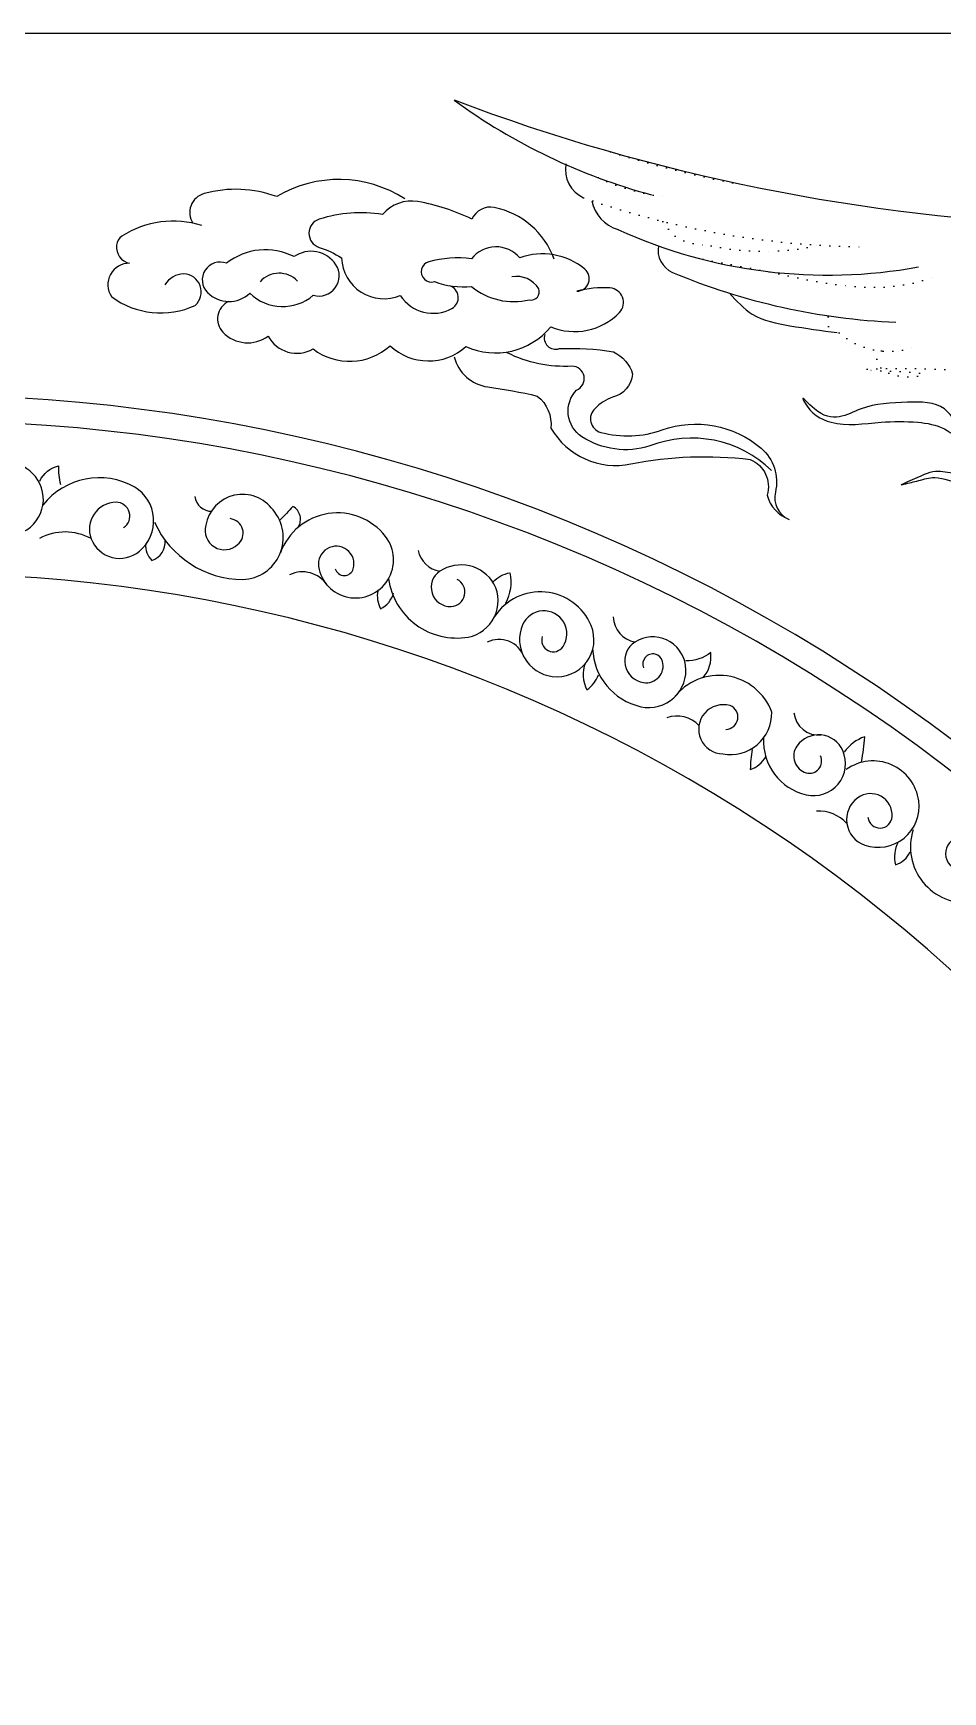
# Model space of a CAD drawing. Extents: x 195 to 3795, y 8080 to 10480.
# Drawn here: x 2081 to 2795, y 9178 to 10480 of the extents above; entities that cross this region are included whole.
import ezdxf

# ---------------------------------------------------------------- set-up
doc = ezdxf.new("R2010")
doc.units = 0
doc.header["$LTSCALE"] = 60
doc.header["$MEASUREMENT"] = 0
doc.linetypes.add('DOT2', pattern=[0.125, 0, -0.125])
for name, color, linetype in [('3', 3, 'CONTINUOUS'), ('4', 4, 'CONTINUOUS'), ('7', 7, 'CONTINUOUS')]:
    doc.layers.add(name, color=color, linetype=linetype)

msp = doc.modelspace()

# ---------------------------------------------------------------- linework, layer by layer
at = {"layer": '3', "linetype": 'BYBLOCK'}
for points in [[(2372.6, 10350, 0.283511), (2272.1, 10351.8, 0.155732), (2215.2, 10354.1, 0.505625), (2206.3, 10330.8)], [(2489.8, 10302.7, 0.260663), (2442.8, 10343.2, 0.356709), (2425.3, 10334, 0.07261), (2382.9, 10347.8, 0.26654), (2355.2, 10337.7, 0.116321), (2305.5, 10334, 0.733213), (2305.5, 10311.9, -0.068339), (2323, 10303.6, 0.522531), (2369.1, 10274.1, 0.3958), (2409.6, 10264, 0.650273), (2408, 10281.7)], [(2213.4, 10329, 0.223728), (2150.6, 10320.7, 0.218891), (2146.4, 10313.5, 0.381208), (2156.7, 10299.4, 0.608876), (2142.5, 10273.2, 0.27331), (2208.1, 10266.3, 0.670134), (2199.2, 10291.2, 0.244501), (2184.4, 10282.6)], [(2234.3, 10269.4, 0.50984), (2229.9, 10245.3, 0.37664), (2265.3, 10242.2, 0.421837), (2300.7, 10232.2, 0.365047), (2361, 10234.7, 0.391039), (2420.6, 10234.1, 0.341993), (2487.1, 10249.6, 0.309272), (2541.1, 10260.8, 0.638755), (2533.6, 10280, 0.079693), (2507.6, 10277.5, 0.702617), (2513.8, 10294.9, 0.266197), (2462.8, 10303.6, 0.476512), (2424.9, 10303, 0.098904), (2391.4, 10300.5, 1.002305), (2395.8, 10285, 0.113758), (2424.9, 10281.2, 0.233513), (2470.4, 10270.7, 0.603824), (2477.7, 10279.4, 0.310542), (2456.6, 10288.7)], [(2482.5, 10243.6, 0.623557), (2493.8, 10232.4, -0.053834), (2536.4, 10229.9, -0.209956), (2551.4, 10212.3, -0.31343), (2535.7, 10194.2, 0.131338), (2522, 10185.5, 0.598406), (2526.4, 10166.7, 0.152014), (2574.6, 10168.6, -0.268059), (2652.2, 10154.2, -0.280618), (2663.4, 10119.8, 0.361062), (2674.1, 10098.4)], [(2411.4, 10225.9, 0.306449), (2437.7, 10202.4, -0.024071), (2476.6, 10195.2, -0.251357), (2487.3, 10170, 0.322061), (2550.1, 10141.9, -0.079677), (2643.6, 10145.4, -0.390873), (2656.9, 10117.4, 0.245287), (2674.1, 10098.4)], [(2660.3, 10136.7, 0.295361), (2564.9, 10156, -0.225275), (2511.6, 10163.3, -0.469236), (2507.4, 10199.9, 0.821957), (2503.8, 10218.6, -0.130412), (2453, 10229.1)], [(1992.5, 10118.1, 0.393011), (2073.1, 10088.6, 0.518576), (2080.4, 10134.5, 0.311875), (2039.8, 10141.4, 0.727374), (2044.2, 10106, 0.223125), (2063.5, 10110.9, 0.791117), (2056.4, 10125.4)], [(2086.2, 10128.5, -0.222215), (2100.9, 10140.5, 0.079111), (2102.4, 10125.9)], [(2151.9, 10091.9, 0.751776), (2146, 10111.8, 0.524434), (2126.5, 10083.2, 0.514377), (2164.4, 10073.4, 0.513709), (2160.7, 10123.8, 0.368164), (2088.6, 10109.6)], [(2176.2, 10096.1, 0.292345), (2245.6, 10051.2, 0.628164), (2269.2, 10105.8, 0.662699), (2216.4, 10093.8, 0.75301), (2241.4, 10078.6, 0.675011), (2235.5, 10099)], [(2289, 10092.2, 0.426788), (2284.8, 10108.6, -0.012105), (2274.5, 10097.7)], [(2318, 10059.7, 0.757779), (2332.2, 10059.7, 1.237622), (2305, 10061.3, 0.314079), (2327.9, 10037.3, 0.695359), (2357.5, 10085, 0.58937), (2275, 10072.2)], [(2169.3, 10079.3, 0.236829), (2174.2, 10066.2, 0.333021), (2184.7, 10082.1)], [(2359.8, 10051.7, 0.42039), (2422.3, 10006, 0.500812), (2442.6, 10047.9, 0.425527), (2400.2, 10057.8, 0.76288), (2409, 10030, 0.772528), (2413.6, 10051.3)], [(2441.9, 10049.3, -0.161113), (2455.1, 10056.5, -0.176187), (2451.6, 10032.5)], [(2351.4, 10042.4, 0.174241), (2353.6, 10028.3, 0.229127), (2363.7, 10040.5)], [(2480.5, 10006.6, 0.87961), (2496.8, 9998.6, 1.094067), (2465, 10015.6, 0.495323), (2488.2, 9975.1, 0.578911), (2518.8, 10015.1, 0.600396), (2443, 10022.1)], [(2520, 9997.1, 0.343212), (2557.8, 9951.4, 0.523494), (2592.9, 9983.8, 0.545733), (2553.2, 10002.1, 0.691761), (2559.9, 9970.3, 0.538318), (2574.9, 9986.9, 1.066208), (2559.9, 9982)], [(2514.3, 9985.7, 0.214672), (2515.5, 9964.6, 0.148681), (2524.6, 9976.3)], [(2606.8, 9974.2, 0.203928), (2612.7, 9993.8, -0.167561), (2593.1, 9987.3)], [(2624.6, 9933.6, 0.822576), (2627.9, 9952.2, 1.142603), (2622.2, 9914.4, 0.475974), (2660.6, 9947, 0.594231), (2583.8, 9958.4)], [(2654.2, 9927, 0.366985), (2687.6, 9882.2, 0.618601), (2716.3, 9916.9, 0.582546), (2680.3, 9920.5, 0.512334), (2687.6, 9899.5, 0.658744), (2698.7, 9912.8)], [(2730.9, 9908.2, 0.043348), (2733.5, 9927.7, 0.172816), (2717.5, 9915.6)], [(2645.1, 9917.8, 0.034865), (2643.7, 9902.2, 0.199911), (2655.8, 9912.3)], [(2736, 9864.6, 0.915689), (2755, 9865.1, 0.63476), (2728, 9879.9, 0.60621), (2733.5, 9842.8, 0.557924), (2775.9, 9877.4, 0.565655), (2719, 9902.1)], [(2759.7, 9845, 0.183822), (2757.7, 9827.3, 0.220915), (2769.1, 9837.5)], [(2771.5, 9854.7, 0.536627), (2817.6, 9797.5, 0.54693), (2840.5, 9834.3, 0.386377), (2805.8, 9848.6, 0.865763), (2811.1, 9822.8, 0.631166), (2817, 9837.3)]]:
    msp.add_lwpolyline(points, format="xyb", dxfattribs=at)
msp.add_lwpolyline([(2217.8, 10276.4, 0.404104), (2251, 10275.9, 0.385479), (2300.8, 10274.3, 0.695956), (2318.5, 10298.3, 0.421453), (2285.7, 10304.6, 0.294774), (2232.7, 10299.4, 0.810852)], format="xyb", close=True, dxfattribs=at)
at = {"layer": '3', "linetype": 'DOT2'}
for centre, radius, start, end in [((2795.5, 11216.7), 870.1, 252.5186, 259.7567), ((2593.9, 10511.5), 160.7, 244.3185, 264.5094), ((2740.3, 11004.3), 692, 250.8139, 269.3915), ((2654.3, 10510.4), 201.6, 258.1571, 282.5564), ((2713.2, 10253.9), 8.99, 157.9572, 272.0038), ((2752.2, 10288.8), 58.5, 228.6607, 289.0579)]:
    msp.add_arc(centre, radius, start, end, dxfattribs=at)
at = {"layer": '3', "linetype": 'BYBLOCK'}
for centre, radius, start, end in [((2274, 10271.5), 20.1, 44.0434, 138.0376), ((1995, 8855.7), 1320, 347.9452, 192.0548), ((2220.9, 10117.9), 13.1, 186.8131, 272.143), ((2106.1, 10046.3), 42.2, 61.1911, 118.4441), ((2403.5, 10078.4), 20.9, 192.4231, 260.8644), ((2292.4, 10034.1), 23.1, 33.2203, 116.0924), ((2557.1, 10022.7), 21, 182.3829, 259.5363), ((2446.6, 9983.5), 20.7, 19.8988, 116.615), ((2697.3, 9948.5), 19.4, 186.0176, 275.919), ((2586.1, 9920.3), 23.8, 43.1403, 109.5647), ((2697.7, 9840.1), 29.3, 41.9219, 93.7875)]:
    msp.add_arc(centre, radius, start, end, dxfattribs=at)
at = {"layer": '3', "linetype": 'DOT2'}
for points in [[(2575.1, 10332.3), (2584.1, 10321.3), (2612.9, 10313.1)], [(2606.4, 10302.5), (2655.6, 10293.2), (2787.2, 10288.9), (2792.7, 10291.3)], [(2746.8, 10230.6), (2743.2, 10225), (2751.6, 10213.6), (2779.1, 10212), (2734.5, 10215.6), (2788, 10216.4), (2839.1, 10209.8)]]:
    msp.add_spline(points, degree=3, dxfattribs=at)
at = {"layer": '4'}
msp.add_line((195, 10480), (3795, 10480), dxfattribs=at)
msp.add_arc((1995, 8855.7), 1200, 346.7187, 193.2813, dxfattribs=at)
at = {"layer": '7'}
msp.add_lwpolyline([(2916.6, 10295, 0.547106), (2900, 10328.7, -0.081283), (2411.5, 10427.3)], format="xyb", dxfattribs=at)
for centre, radius, start, end in [((2689.2, 10808.2), 471.4, 233.8998, 254.8622), ((2523.1, 10373), 24.5, 169.8175, 245.4708), ((2547.7, 10353.6), 28.7, 190.1981, 254.4032), ((2704.7, 10687.2), 397.1, 245.4811, 280.3121), ((2590.3, 10309.7), 19, 169.5154, 246.7315), ((2779.2, 10760.9), 508.2, 247.2654, 267.607), ((1995, 8855.7), 1340, 348.1278, 191.8722)]:
    msp.add_arc(centre, radius, start, end, dxfattribs=at)
for points in [[(2627.5, 10275.9), (2645.3, 10259.5), (2674.7, 10250.4), (2711.9, 10245)], [(2865.3, 10200.7), (2840.4, 10172), (2807.8, 10173.3), (2796, 10185.1), (2767.2, 10190.3), (2730.6, 10185.1), (2694, 10185.1), (2684.9, 10192.9), (2686.2, 10190.3), (2707.1, 10174.6), (2746.3, 10174.6), (2775.1, 10174.6), (2796, 10169.4), (2814.3, 10159), (2831.3, 10157.7), (2861.1, 10156.2)], [(2847.1, 10130.5), (2830.2, 10128.2), (2810.4, 10126.1), (2788.4, 10131), (2775.6, 10128.6), (2763.9, 10125.7), (2762.5, 10125.4), (2771, 10129.6), (2791.2, 10136.3), (2806.5, 10134.2), (2819.2, 10133.5), (2843, 10140.6), (2857.5, 10153), (2861.1, 10156.2)]]:
    msp.add_spline(points, degree=3, dxfattribs=at)

doc.saveas('drawing.dxf')
